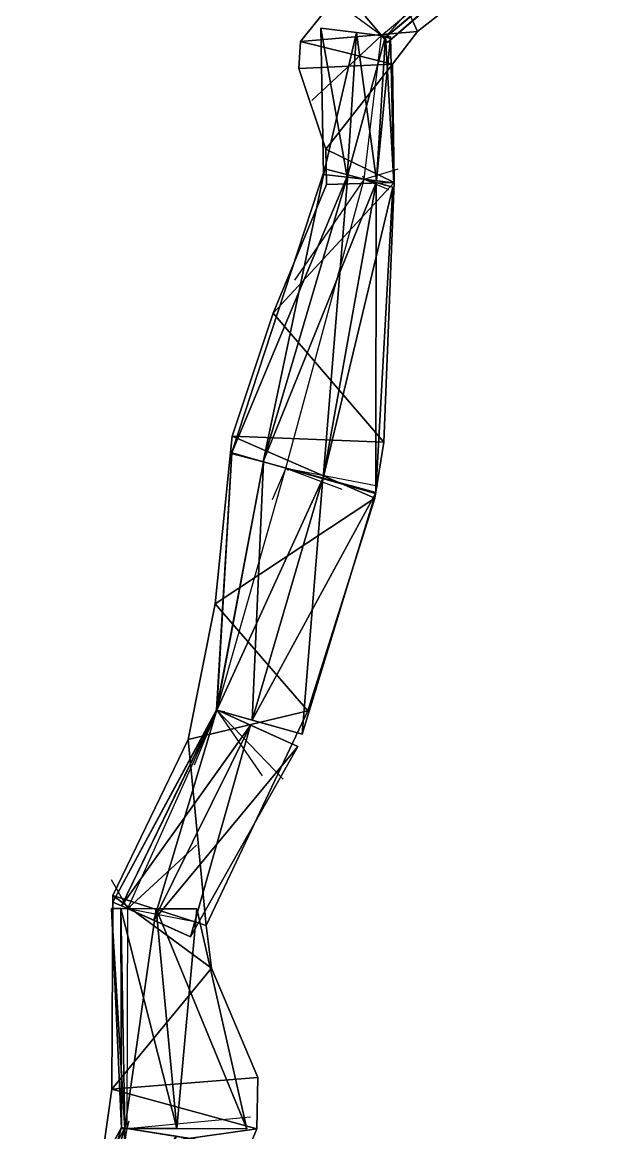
# Model space of a CAD drawing. Extents: x 271818 to 271947, y 5067178 to 5068401.
# Drawn here: x 271887.12 to 271900.96, y 5068218.93 to 5068244.87 of the extents above; entities that cross this region are included whole.
import ezdxf

# ---------------------------------------------------------------- set-up
doc = ezdxf.new("R2010")
doc.units = 0
doc.layers.add('CENTERLINE', color=4, linetype='CONTINUOUS')
doc.layers.add('WALLS', color=7, linetype='CONTINUOUS')

msp = doc.modelspace()

# ---------------------------------------------------------------- linework, layer by layer
at = {"layer": 'CENTERLINE'}
for p, q in [((271895.515, 5068244.555, 983.382), (271900.875, 5068249.057, 984.13)), ((271895.105, 5068241.198, 983.146), (271895.515, 5068244.555, 983.382)), ((271893.276, 5068234.454, 982.731), (271895.105, 5068241.198, 983.146)), ((271891.669, 5068228.801, 982.34), (271893.276, 5068234.454, 982.731)), ((271889.587, 5068224.163, 981.297), (271891.669, 5068228.801, 982.34)), ((271889.572, 5068219.028, 980.539), (271889.587, 5068224.163, 981.297)), ((271888.852, 5068214.518, 980.387), (271889.572, 5068219.028, 980.539))]:
    msp.add_line(p, q, dxfattribs=at)
at = {"layer": 'SPLAY_SHOTS'}
for p, q in [((271895.515, 5068244.555, 983.382), (271894.822, 5068245.062, 983.52)), ((271895.515, 5068244.555, 983.382), (271893.888, 5068243.036, 983.511)), ((271895.515, 5068244.555, 983.382), (271895.442, 5068244.592, 978.683)), ((271895.515, 5068244.555, 983.382), (271895.595, 5068244.634, 984.315)), ((271895.515, 5068244.555, 983.382), (271895.718, 5068244.485, 982.202)), ((271895.105, 5068241.198, 983.146), (271895.898, 5068241.447, 974.666)), ((271895.105, 5068241.198, 983.146), (271893.481, 5068238.841, 983.361)), ((271895.105, 5068241.198, 983.146), (271895.073, 5068241.272, 983.841)), ((271895.105, 5068241.198, 983.146), (271895.678, 5068240.958, 983.25)), ((271893.276, 5068234.454, 982.731), (271892.017, 5068234.812, 983.018)), ((271893.276, 5068234.454, 982.731), (271892.963, 5068233.708, 985.515)), ((271893.276, 5068234.454, 982.731), (271894.589, 5068233.964, 973.678)), ((271893.276, 5068234.454, 982.731), (271893.34, 5068234.402, 983.526)), ((271893.276, 5068234.454, 982.731), (271895.424, 5068234.038, 982.838)), ((271891.669, 5068228.801, 982.34), (271891.14, 5068227.515, 982.108)), ((271891.669, 5068228.801, 982.34), (271891.651, 5068228.793, 982.529)), ((271891.669, 5068228.801, 982.34), (271891.854, 5068228.764, 983.899)), ((271891.669, 5068228.801, 982.34), (271892.725, 5068227.266, 974.756)), ((271891.669, 5068228.801, 982.34), (271893.214, 5068227.186, 982.192)), ((271889.587, 5068224.163, 981.297), (271891.191, 5068225.649, 981.427)), ((271889.587, 5068224.163, 981.297), (271889.209, 5068224.833, 973.585)), ((271889.587, 5068224.163, 981.297), (271889.584, 5068224.106, 982.305)), ((271889.587, 5068224.163, 981.297), (271891.146, 5068223.863, 981.503)), ((271889.572, 5068219.028, 980.539), (271889.578, 5068219.901, 980.759)), ((271889.572, 5068219.028, 980.539), (271892.454, 5068219.297, 981.435)), ((271889.572, 5068219.028, 980.539), (271889.62, 5068219.208, 976.092)), ((271889.572, 5068219.028, 980.539), (271889.553, 5068219.021, 980.41)), ((271889.572, 5068219.028, 980.539), (271889.654, 5068219.01, 981.405))]:
    msp.add_line(p, q, dxfattribs=at)
at = {"layer": 'WALLS'}
for points in [[(271895.134, 5068245.008, 978.682), (271900.268, 5068249.78, 975.78), (271895.571, 5068244.488, 978.682)], [(271895.571, 5068244.488, 978.682), (271900.268, 5068249.78, 975.78), (271900.91, 5068249.016, 975.78)], [(271895.571, 5068244.488, 984.322), (271900.91, 5068249.016, 986.12), (271895.134, 5068245.008, 984.322)], [(271895.571, 5068244.488, 978.682), (271900.91, 5068249.016, 975.78), (271895.65, 5068244.394, 981.435)], [(271895.571, 5068244.488, 984.322), (271900.959, 5068248.958, 984.955), (271900.91, 5068249.016, 986.12)], [(271895.65, 5068244.394, 983.772), (271900.959, 5068248.958, 984.955), (271895.571, 5068244.488, 984.322)], [(271895.65, 5068244.394, 981.435), (271900.91, 5068249.016, 975.78), (271900.959, 5068248.958, 980.672)], [(271895.65, 5068244.394, 981.435), (271900.959, 5068248.958, 980.672), (271895.65, 5068244.394, 983.772)], [(271895.65, 5068244.394, 983.772), (271900.959, 5068248.958, 980.672), (271900.959, 5068248.958, 984.955)], [(271895.432, 5068246.682, 977.535), (271896.356, 5068244.65, 978.065), (271900.252, 5068247.721, 974.735)], [(271900.252, 5068247.721, 985.85), (271896.356, 5068244.65, 984.334), (271895.432, 5068246.682, 984.477)], [(271896.356, 5068244.65, 984.334), (271896.356, 5068244.65, 978.065), (271900.252, 5068247.721, 985.85)], [(271900.252, 5068247.721, 985.85), (271896.356, 5068244.65, 978.065), (271900.252, 5068247.721, 974.735)], [(271895.432, 5068246.682, 984.477), (271895.432, 5068246.682, 977.535), (271893.618, 5068244.415, 984.298)], [(271893.618, 5068244.415, 984.298), (271895.432, 5068246.682, 977.535), (271893.618, 5068244.415, 977.293)], [(271896.356, 5068244.65, 978.065), (271895.432, 5068246.682, 977.535), (271893.618, 5068244.415, 977.293)], [(271893.618, 5068244.415, 984.298), (271895.432, 5068246.682, 984.477), (271896.356, 5068244.65, 984.334)], [(271895.134, 5068245.008, 978.682), (271895.571, 5068244.488, 978.682), (271895.65, 5068244.394, 981.435)], [(271895.134, 5068245.008, 978.682), (271895.65, 5068244.394, 981.435), (271895.65, 5068244.394, 983.772)], [(271895.134, 5068245.008, 978.682), (271895.65, 5068244.394, 983.772), (271895.571, 5068244.488, 984.322)], [(271895.134, 5068245.008, 978.682), (271895.571, 5068244.488, 984.322), (271895.134, 5068245.008, 984.322)], [(271896.356, 5068244.65, 978.065), (271893.618, 5068244.415, 977.293), (271895.772, 5068243.886, 978.062)], [(271895.772, 5068243.886, 984.311), (271893.618, 5068244.415, 984.298), (271896.356, 5068244.65, 984.334)], [(271894.162, 5068241.313, 983.432), (271894.927, 5068244.627, 984.322), (271894.096, 5068244.728, 983.772)], [(271894.162, 5068241.313, 983.432), (271894.096, 5068244.728, 983.772), (271894.162, 5068241.313, 979.633)], [(271894.162, 5068241.313, 979.633), (271894.096, 5068244.728, 983.772), (271894.096, 5068244.728, 981.435)], [(271894.162, 5068241.313, 979.633), (271894.096, 5068244.728, 981.435), (271894.714, 5068241.246, 974.666)], [(271894.714, 5068241.246, 974.666), (271894.096, 5068244.728, 981.435), (271894.927, 5068244.627, 978.682)], [(271894.927, 5068244.627, 978.682), (271894.096, 5068244.728, 983.772), (271894.927, 5068244.627, 984.322)], [(271894.927, 5068244.627, 978.682), (271894.096, 5068244.728, 981.435), (271894.096, 5068244.728, 983.772)], [(271894.714, 5068241.246, 983.836), (271894.927, 5068244.627, 984.322), (271894.162, 5068241.313, 983.432)], [(271894.714, 5068241.246, 974.666), (271894.927, 5068244.627, 978.682), (271895.393, 5068241.163, 974.666)], [(271894.714, 5068241.246, 983.836), (271895.602, 5068244.544, 984.322), (271894.927, 5068244.627, 984.322)], [(271895.393, 5068241.163, 983.836), (271895.602, 5068244.544, 984.322), (271894.714, 5068241.246, 983.836)], [(271895.393, 5068241.163, 974.666), (271894.927, 5068244.627, 978.682), (271895.602, 5068244.544, 978.682)], [(271894.927, 5068244.627, 978.682), (271895.724, 5068244.529, 981.435), (271895.602, 5068244.544, 978.682)], [(271894.927, 5068244.627, 978.682), (271895.724, 5068244.529, 983.772), (271895.724, 5068244.529, 981.435)], [(271894.927, 5068244.627, 978.682), (271895.602, 5068244.544, 984.322), (271895.724, 5068244.529, 983.772)], [(271894.927, 5068244.627, 978.682), (271894.927, 5068244.627, 984.322), (271895.602, 5068244.544, 984.322)], [(271895.393, 5068241.163, 974.666), (271895.602, 5068244.544, 978.682), (271895.8, 5068241.113, 979.633)], [(271895.393, 5068241.163, 983.836), (271895.724, 5068244.529, 983.772), (271895.602, 5068244.544, 984.322)], [(271895.8, 5068241.113, 983.432), (271895.724, 5068244.529, 983.772), (271895.393, 5068241.163, 983.836)], [(271895.8, 5068241.113, 979.633), (271895.602, 5068244.544, 978.682), (271895.724, 5068244.529, 981.435)], [(271895.8, 5068241.113, 979.633), (271895.724, 5068244.529, 981.435), (271895.8, 5068241.113, 983.432)], [(271895.8, 5068241.113, 983.432), (271895.724, 5068244.529, 981.435), (271895.724, 5068244.529, 983.772)], [(271895.772, 5068243.886, 984.311), (271895.772, 5068243.886, 978.062), (271896.356, 5068244.65, 984.334)], [(271896.356, 5068244.65, 984.334), (271895.772, 5068243.886, 978.062), (271896.356, 5068244.65, 978.065)], [(271893.618, 5068244.415, 984.298), (271893.618, 5068244.415, 977.293), (271893.579, 5068243.787, 984.252)], [(271893.579, 5068243.787, 984.252), (271893.618, 5068244.415, 977.293), (271893.579, 5068243.787, 976.963)], [(271893.618, 5068244.415, 977.293), (271893.579, 5068243.787, 976.963), (271895.772, 5068243.886, 978.062)], [(271895.772, 5068243.886, 984.311), (271893.579, 5068243.787, 984.252), (271893.618, 5068244.415, 984.298)], [(271893.579, 5068243.787, 976.963), (271894.214, 5068241.903, 974.721), (271895.772, 5068243.886, 978.062)], [(271895.772, 5068243.886, 984.311), (271894.214, 5068241.903, 983.949), (271893.579, 5068243.787, 984.252)], [(271893.579, 5068243.787, 984.252), (271893.579, 5068243.787, 976.963), (271894.214, 5068241.903, 983.949)], [(271894.214, 5068241.903, 983.949), (271893.579, 5068243.787, 976.963), (271894.214, 5068241.903, 974.721)], [(271895.772, 5068243.886, 978.062), (271894.214, 5068241.903, 974.721), (271895.812, 5068241.124, 972.757)], [(271895.812, 5068241.124, 983.881), (271894.214, 5068241.903, 983.949), (271895.772, 5068243.886, 984.311)], [(271895.812, 5068241.124, 983.881), (271895.812, 5068241.124, 972.757), (271895.772, 5068243.886, 984.311)], [(271895.772, 5068243.886, 984.311), (271895.812, 5068241.124, 972.757), (271895.772, 5068243.886, 978.062)], [(271894.214, 5068241.903, 983.949), (271894.214, 5068241.903, 974.721), (271894.228, 5068241.078, 983.898)], [(271894.228, 5068241.078, 983.898), (271894.214, 5068241.903, 974.721), (271894.228, 5068241.078, 974.466)], [(271894.214, 5068241.903, 974.721), (271894.228, 5068241.078, 974.466), (271895.812, 5068241.124, 972.757)], [(271895.812, 5068241.124, 983.881), (271894.228, 5068241.078, 983.898), (271894.214, 5068241.903, 983.949)], [(271892.012, 5068234.797, 983.886), (271894.725, 5068241.301, 983.836), (271894.188, 5068241.447, 983.432)], [(271892.012, 5068234.797, 983.886), (271894.188, 5068241.447, 983.432), (271892.012, 5068234.797, 978.978)], [(271892.012, 5068234.797, 978.978), (271894.188, 5068241.447, 983.432), (271894.188, 5068241.447, 979.633)], [(271892.012, 5068234.797, 978.978), (271894.188, 5068241.447, 979.633), (271892.753, 5068234.596, 973.671)], [(271892.753, 5068234.596, 973.671), (271894.188, 5068241.447, 979.633), (271894.725, 5068241.301, 974.666)], [(271894.725, 5068241.301, 974.666), (271894.188, 5068241.447, 983.432), (271894.725, 5068241.301, 983.836)], [(271894.725, 5068241.301, 974.666), (271894.188, 5068241.447, 979.633), (271894.188, 5068241.447, 983.432)], [(271892.753, 5068234.596, 985.521), (271894.725, 5068241.301, 983.836), (271892.012, 5068234.797, 983.886)], [(271892.753, 5068234.596, 973.671), (271894.725, 5068241.301, 974.666), (271894.148, 5068234.218, 973.671)], [(271892.753, 5068234.596, 985.521), (271895.385, 5068241.122, 983.836), (271894.725, 5068241.301, 983.836)], [(271894.148, 5068234.218, 973.671), (271894.725, 5068241.301, 974.666), (271895.385, 5068241.122, 974.666)], [(271894.714, 5068241.246, 974.666), (271894.714, 5068241.246, 983.836), (271894.162, 5068241.313, 983.432)], [(271894.714, 5068241.246, 974.666), (271894.162, 5068241.313, 983.432), (271894.162, 5068241.313, 979.633)], [(271894.714, 5068241.246, 974.666), (271895.393, 5068241.163, 974.666), (271895.8, 5068241.113, 979.633)], [(271894.714, 5068241.246, 974.666), (271895.8, 5068241.113, 979.633), (271895.8, 5068241.113, 983.432)], [(271894.714, 5068241.246, 974.666), (271895.8, 5068241.113, 983.432), (271895.393, 5068241.163, 983.836)], [(271894.714, 5068241.246, 974.666), (271895.393, 5068241.163, 983.836), (271894.714, 5068241.246, 983.836)], [(271894.725, 5068241.301, 974.666), (271895.78, 5068241.015, 979.633), (271895.385, 5068241.122, 974.666)], [(271894.725, 5068241.301, 974.666), (271895.78, 5068241.015, 983.432), (271895.78, 5068241.015, 979.633)], [(271894.725, 5068241.301, 974.666), (271895.385, 5068241.122, 983.836), (271895.78, 5068241.015, 983.432)], [(271894.725, 5068241.301, 974.666), (271894.725, 5068241.301, 983.836), (271895.385, 5068241.122, 983.836)], [(271894.148, 5068234.218, 985.521), (271895.385, 5068241.122, 983.836), (271892.753, 5068234.596, 985.521)], [(271895.812, 5068241.124, 972.757), (271892.981, 5068238.072, 974.664), (271895.565, 5068235.06, 973.482)], [(271895.565, 5068235.06, 984.924), (271892.981, 5068238.072, 984.473), (271895.812, 5068241.124, 983.881)], [(271895.812, 5068241.124, 972.757), (271894.228, 5068241.078, 974.466), (271892.981, 5068238.072, 974.664)], [(271892.981, 5068238.072, 984.473), (271894.228, 5068241.078, 983.898), (271895.812, 5068241.124, 983.881)], [(271894.228, 5068241.078, 983.898), (271894.228, 5068241.078, 974.466), (271892.981, 5068238.072, 984.473)], [(271892.981, 5068238.072, 984.473), (271894.228, 5068241.078, 974.466), (271892.981, 5068238.072, 974.664)], [(271894.148, 5068234.218, 973.671), (271895.385, 5068241.122, 974.666), (271895.38, 5068233.883, 978.978)], [(271894.148, 5068234.218, 985.521), (271895.78, 5068241.015, 983.432), (271895.385, 5068241.122, 983.836)], [(271895.38, 5068233.883, 983.886), (271895.78, 5068241.015, 983.432), (271894.148, 5068234.218, 985.521)], [(271895.38, 5068233.883, 978.978), (271895.385, 5068241.122, 974.666), (271895.78, 5068241.015, 979.633)], [(271895.38, 5068233.883, 978.978), (271895.78, 5068241.015, 979.633), (271895.38, 5068233.883, 983.886)], [(271895.38, 5068233.883, 983.886), (271895.78, 5068241.015, 979.633), (271895.78, 5068241.015, 983.432)], [(271895.565, 5068235.06, 984.924), (271895.565, 5068235.06, 973.482), (271895.812, 5068241.124, 983.881)], [(271895.812, 5068241.124, 983.881), (271895.565, 5068235.06, 973.482), (271895.812, 5068241.124, 972.757)], [(271892.981, 5068238.072, 984.473), (271892.981, 5068238.072, 974.664), (271892.029, 5068235.202, 985.223)], [(271892.029, 5068235.202, 985.223), (271892.981, 5068238.072, 974.664), (271892.029, 5068235.202, 973.941)], [(271892.981, 5068238.072, 974.664), (271892.029, 5068235.202, 973.941), (271895.565, 5068235.06, 973.482)], [(271895.565, 5068235.06, 984.924), (271892.029, 5068235.202, 985.223), (271892.981, 5068238.072, 984.473)], [(271892.029, 5068235.202, 985.223), (271892.029, 5068235.202, 973.941), (271891.63, 5068231.279, 984.108)], [(271891.63, 5068231.279, 984.108), (271892.029, 5068235.202, 973.941), (271891.63, 5068231.279, 974.403)], [(271892.029, 5068235.202, 973.941), (271891.63, 5068231.279, 974.403), (271895.355, 5068233.75, 973.435)], [(271895.355, 5068233.75, 984.955), (271891.63, 5068231.279, 984.108), (271892.029, 5068235.202, 985.223)], [(271892.029, 5068235.202, 973.941), (271895.355, 5068233.75, 973.435), (271895.565, 5068235.06, 973.482)], [(271895.565, 5068235.06, 984.924), (271895.355, 5068233.75, 984.955), (271892.029, 5068235.202, 985.223)], [(271895.355, 5068233.75, 984.955), (271895.355, 5068233.75, 973.435), (271895.565, 5068235.06, 984.924)], [(271895.565, 5068235.06, 984.924), (271895.355, 5068233.75, 973.435), (271895.565, 5068235.06, 973.482)], [(271891.659, 5068228.804, 982.986), (271892.754, 5068234.602, 985.521), (271892.016, 5068234.812, 983.886)], [(271891.659, 5068228.804, 982.986), (271892.016, 5068234.812, 983.886), (271891.659, 5068228.804, 979.201)], [(271891.659, 5068228.804, 979.201), (271892.016, 5068234.812, 983.886), (271892.016, 5068234.812, 978.978)], [(271891.659, 5068228.804, 979.201), (271892.016, 5068234.812, 978.978), (271891.665, 5068228.802, 974.76)], [(271891.665, 5068228.802, 974.76), (271892.016, 5068234.812, 978.978), (271892.754, 5068234.602, 973.671)], [(271892.753, 5068234.596, 973.671), (271892.753, 5068234.596, 985.521), (271892.012, 5068234.797, 983.886)], [(271892.753, 5068234.596, 973.671), (271892.012, 5068234.797, 983.886), (271892.012, 5068234.797, 978.978)], [(271892.754, 5068234.602, 973.671), (271892.016, 5068234.812, 983.886), (271892.754, 5068234.602, 985.521)], [(271892.754, 5068234.602, 973.671), (271892.016, 5068234.812, 978.978), (271892.016, 5068234.812, 983.886)], [(271891.665, 5068228.802, 983.9), (271892.754, 5068234.602, 985.521), (271891.659, 5068228.804, 982.986)], [(271891.665, 5068228.802, 974.76), (271892.754, 5068234.602, 973.671), (271892.494, 5068228.566, 974.76)], [(271891.665, 5068228.802, 983.9), (271894.145, 5068234.207, 985.521), (271892.754, 5068234.602, 985.521)], [(271892.494, 5068228.566, 974.76), (271892.754, 5068234.602, 973.671), (271894.145, 5068234.207, 973.671)], [(271892.753, 5068234.596, 973.671), (271894.148, 5068234.218, 973.671), (271895.38, 5068233.883, 978.978)], [(271892.753, 5068234.596, 973.671), (271895.38, 5068233.883, 978.978), (271895.38, 5068233.883, 983.886)], [(271892.753, 5068234.596, 973.671), (271895.38, 5068233.883, 983.886), (271894.148, 5068234.218, 985.521)], [(271892.753, 5068234.596, 973.671), (271894.148, 5068234.218, 985.521), (271892.753, 5068234.596, 985.521)], [(271892.754, 5068234.602, 973.671), (271895.373, 5068233.858, 978.978), (271894.145, 5068234.207, 973.671)], [(271892.754, 5068234.602, 973.671), (271895.373, 5068233.858, 983.886), (271895.373, 5068233.858, 978.978)], [(271892.754, 5068234.602, 973.671), (271894.145, 5068234.207, 985.521), (271895.373, 5068233.858, 983.886)], [(271892.754, 5068234.602, 973.671), (271892.754, 5068234.602, 985.521), (271894.145, 5068234.207, 985.521)], [(271892.494, 5068228.566, 983.9), (271894.145, 5068234.207, 985.521), (271891.665, 5068228.802, 983.9)], [(271892.494, 5068228.566, 974.76), (271894.145, 5068234.207, 973.671), (271893.66, 5068228.235, 979.201)], [(271892.494, 5068228.566, 983.9), (271895.373, 5068233.858, 983.886), (271894.145, 5068234.207, 985.521)], [(271893.66, 5068228.235, 979.201), (271894.145, 5068234.207, 973.671), (271895.373, 5068233.858, 978.978)], [(271891.63, 5068231.279, 974.403), (271893.796, 5068228.785, 974.013), (271895.355, 5068233.75, 973.435)], [(271895.355, 5068233.75, 984.955), (271893.796, 5068228.785, 983.772), (271891.63, 5068231.279, 984.108)], [(271893.66, 5068228.235, 982.986), (271895.373, 5068233.858, 983.886), (271892.494, 5068228.566, 983.9)], [(271893.66, 5068228.235, 979.201), (271895.373, 5068233.858, 978.978), (271893.66, 5068228.235, 982.986)], [(271893.66, 5068228.235, 982.986), (271895.373, 5068233.858, 978.978), (271895.373, 5068233.858, 983.886)], [(271893.796, 5068228.785, 983.772), (271893.796, 5068228.785, 974.013), (271895.355, 5068233.75, 984.955)], [(271895.355, 5068233.75, 984.955), (271893.796, 5068228.785, 974.013), (271895.355, 5068233.75, 973.435)], [(271891.63, 5068231.279, 984.108), (271891.63, 5068231.279, 974.403), (271890.998, 5068228.117, 983.802)], [(271890.998, 5068228.117, 983.802), (271891.63, 5068231.279, 974.403), (271890.998, 5068228.117, 974.466)], [(271891.63, 5068231.279, 974.403), (271890.998, 5068228.117, 974.466), (271893.796, 5068228.785, 974.013)], [(271893.796, 5068228.785, 983.772), (271890.998, 5068228.117, 983.802), (271891.63, 5068231.279, 984.108)], [(271889.241, 5068224.318, 981.711), (271891.665, 5068228.803, 983.9), (271891.66, 5068228.805, 982.986)], [(271889.241, 5068224.318, 981.711), (271891.66, 5068228.805, 982.986), (271889.241, 5068224.318, 978.103)], [(271889.241, 5068224.318, 978.103), (271891.66, 5068228.805, 982.986), (271891.66, 5068228.805, 979.201)], [(271889.241, 5068224.318, 978.103), (271891.66, 5068228.805, 979.201), (271889.444, 5068224.227, 973.587)], [(271889.444, 5068224.227, 982.297), (271891.665, 5068228.803, 983.9), (271889.241, 5068224.318, 981.711)], [(271889.444, 5068224.227, 973.587), (271891.66, 5068228.805, 979.201), (271891.665, 5068228.803, 974.76)], [(271889.444, 5068224.227, 973.587), (271891.665, 5068228.803, 974.76), (271890.196, 5068223.89, 973.587)], [(271889.444, 5068224.227, 982.297), (271892.451, 5068228.45, 983.9), (271891.665, 5068228.803, 983.9)], [(271890.196, 5068223.89, 973.587), (271891.665, 5068228.803, 974.76), (271892.451, 5068228.45, 974.76)], [(271890.998, 5068228.117, 974.466), (271891.42, 5068223.773, 973.873), (271893.796, 5068228.785, 974.013)], [(271893.796, 5068228.785, 983.772), (271891.42, 5068223.773, 982.425), (271890.998, 5068228.117, 983.802)], [(271891.42, 5068223.773, 982.425), (271891.42, 5068223.773, 973.873), (271893.796, 5068228.785, 983.772)], [(271893.796, 5068228.785, 983.772), (271891.42, 5068223.773, 973.873), (271893.796, 5068228.785, 974.013)], [(271891.665, 5068228.802, 974.76), (271891.665, 5068228.802, 983.9), (271891.659, 5068228.804, 982.986)], [(271891.665, 5068228.802, 974.76), (271891.659, 5068228.804, 982.986), (271891.659, 5068228.804, 979.201)], [(271891.665, 5068228.803, 974.76), (271891.66, 5068228.805, 982.986), (271891.665, 5068228.803, 983.9)], [(271891.665, 5068228.803, 974.76), (271891.66, 5068228.805, 979.201), (271891.66, 5068228.805, 982.986)], [(271891.665, 5068228.803, 974.76), (271893.558, 5068227.953, 979.201), (271892.451, 5068228.45, 974.76)], [(271891.665, 5068228.803, 974.76), (271893.558, 5068227.953, 982.986), (271893.558, 5068227.953, 979.201)], [(271891.665, 5068228.803, 974.76), (271892.451, 5068228.45, 983.9), (271893.558, 5068227.953, 982.986)], [(271891.665, 5068228.803, 974.76), (271891.665, 5068228.803, 983.9), (271892.451, 5068228.45, 983.9)], [(271891.665, 5068228.802, 974.76), (271892.494, 5068228.566, 974.76), (271893.66, 5068228.235, 979.201)], [(271891.665, 5068228.802, 974.76), (271893.66, 5068228.235, 979.201), (271893.66, 5068228.235, 982.986)], [(271891.665, 5068228.802, 974.76), (271893.66, 5068228.235, 982.986), (271892.494, 5068228.566, 983.9)], [(271891.665, 5068228.802, 974.76), (271892.494, 5068228.566, 983.9), (271891.665, 5068228.802, 983.9)], [(271890.196, 5068223.89, 982.297), (271892.451, 5068228.45, 983.9), (271889.444, 5068224.227, 982.297)], [(271890.196, 5068223.89, 973.587), (271892.451, 5068228.45, 974.76), (271891.056, 5068223.503, 978.103)], [(271890.196, 5068223.89, 982.297), (271893.558, 5068227.953, 982.986), (271892.451, 5068228.45, 983.9)], [(271891.056, 5068223.503, 978.103), (271892.451, 5068228.45, 974.76), (271893.558, 5068227.953, 979.201)], [(271890.998, 5068228.117, 983.802), (271890.998, 5068228.117, 974.466), (271889.238, 5068224.47, 982.309)], [(271889.238, 5068224.47, 982.309), (271890.998, 5068228.117, 974.466), (271889.238, 5068224.47, 970.43)], [(271890.998, 5068228.117, 974.466), (271889.238, 5068224.47, 970.43), (271891.42, 5068223.773, 973.873)], [(271891.42, 5068223.773, 982.425), (271889.238, 5068224.47, 982.309), (271890.998, 5068228.117, 983.802)], [(271891.056, 5068223.503, 981.711), (271893.558, 5068227.953, 982.986), (271890.196, 5068223.89, 982.297)], [(271891.056, 5068223.503, 978.103), (271893.558, 5068227.953, 979.201), (271891.056, 5068223.503, 981.711)], [(271891.056, 5068223.503, 981.711), (271893.558, 5068227.953, 979.201), (271893.558, 5068227.953, 982.986)], [(271889.238, 5068224.47, 982.309), (271889.238, 5068224.47, 970.43), (271889.214, 5068219.943, 981.53)], [(271889.214, 5068219.943, 981.53), (271889.238, 5068224.47, 970.43), (271889.214, 5068219.943, 975.774)], [(271891.546, 5068222.776, 973.982), (271889.238, 5068224.47, 970.43), (271889.214, 5068219.943, 975.774)], [(271889.214, 5068219.943, 981.53), (271889.238, 5068224.47, 982.309), (271891.546, 5068222.776, 982.324)], [(271891.42, 5068223.773, 973.873), (271889.238, 5068224.47, 970.43), (271891.546, 5068222.776, 973.982)], [(271891.546, 5068222.776, 982.324), (271889.238, 5068224.47, 982.309), (271891.42, 5068223.773, 982.425)], [(271889.444, 5068224.227, 973.587), (271889.444, 5068224.227, 982.297), (271889.241, 5068224.318, 981.711)], [(271889.444, 5068224.227, 973.587), (271889.241, 5068224.318, 981.711), (271889.241, 5068224.318, 978.103)], [(271889.442, 5068219.029, 980.907), (271889.43, 5068224.163, 982.297), (271889.207, 5068224.164, 981.711)], [(271889.442, 5068219.029, 980.907), (271889.207, 5068224.164, 981.711), (271889.442, 5068219.029, 978.695)], [(271889.442, 5068219.029, 978.695), (271889.207, 5068224.164, 981.711), (271889.207, 5068224.164, 978.103)], [(271889.442, 5068219.029, 978.695), (271889.207, 5068224.164, 978.103), (271889.518, 5068219.028, 976.089)], [(271889.518, 5068219.028, 976.089), (271889.207, 5068224.164, 978.103), (271889.43, 5068224.163, 973.587)], [(271889.43, 5068224.163, 973.587), (271889.207, 5068224.164, 981.711), (271889.43, 5068224.163, 982.297)], [(271889.43, 5068224.163, 973.587), (271889.207, 5068224.164, 978.103), (271889.207, 5068224.164, 981.711)], [(271889.518, 5068219.028, 976.089), (271889.43, 5068224.163, 973.587), (271890.732, 5068219.025, 976.089)], [(271890.732, 5068219.025, 976.089), (271889.43, 5068224.163, 973.587), (271890.254, 5068224.161, 973.587)], [(271889.518, 5068219.028, 981.429), (271890.254, 5068224.161, 982.297), (271889.43, 5068224.163, 982.297)], [(271889.518, 5068219.028, 981.429), (271889.43, 5068224.163, 982.297), (271889.442, 5068219.029, 980.907)], [(271889.43, 5068224.163, 973.587), (271891.197, 5068224.158, 978.103), (271890.254, 5068224.161, 973.587)], [(271889.43, 5068224.163, 973.587), (271891.197, 5068224.158, 981.711), (271891.197, 5068224.158, 978.103)], [(271889.43, 5068224.163, 973.587), (271890.254, 5068224.161, 982.297), (271891.197, 5068224.158, 981.711)], [(271889.43, 5068224.163, 973.587), (271889.43, 5068224.163, 982.297), (271890.254, 5068224.161, 982.297)], [(271889.444, 5068224.227, 973.587), (271890.196, 5068223.89, 973.587), (271891.056, 5068223.503, 978.103)], [(271889.444, 5068224.227, 973.587), (271891.056, 5068223.503, 978.103), (271891.056, 5068223.503, 981.711)], [(271889.444, 5068224.227, 973.587), (271891.056, 5068223.503, 981.711), (271890.196, 5068223.89, 982.297)], [(271889.444, 5068224.227, 973.587), (271890.196, 5068223.89, 982.297), (271889.444, 5068224.227, 982.297)], [(271890.732, 5068219.025, 981.429), (271890.254, 5068224.161, 982.297), (271889.518, 5068219.028, 981.429)], [(271890.732, 5068219.025, 976.089), (271890.254, 5068224.161, 973.587), (271892.372, 5068219.02, 978.695)], [(271892.372, 5068219.02, 978.695), (271890.254, 5068224.161, 973.587), (271891.197, 5068224.158, 978.103)], [(271890.732, 5068219.025, 981.429), (271891.197, 5068224.158, 981.711), (271890.254, 5068224.161, 982.297)], [(271892.372, 5068219.02, 980.907), (271891.197, 5068224.158, 981.711), (271890.732, 5068219.025, 981.429)], [(271892.372, 5068219.02, 978.695), (271891.197, 5068224.158, 978.103), (271892.372, 5068219.02, 980.907)], [(271892.372, 5068219.02, 980.907), (271891.197, 5068224.158, 978.103), (271891.197, 5068224.158, 981.711)], [(271891.546, 5068222.776, 982.324), (271891.546, 5068222.776, 973.982), (271891.42, 5068223.773, 982.425)], [(271891.42, 5068223.773, 982.425), (271891.546, 5068222.776, 973.982), (271891.42, 5068223.773, 973.873)], [(271891.546, 5068222.776, 973.982), (271889.214, 5068219.943, 975.774), (271892.624, 5068220.218, 974.961)], [(271892.624, 5068220.218, 981.961), (271889.214, 5068219.943, 981.53), (271891.546, 5068222.776, 982.324)], [(271892.624, 5068220.218, 981.961), (271892.624, 5068220.218, 974.961), (271891.546, 5068222.776, 982.324)], [(271891.546, 5068222.776, 982.324), (271892.624, 5068220.218, 974.961), (271891.546, 5068222.776, 973.982)], [(271889.214, 5068219.943, 975.774), (271892.602, 5068219.023, 975.321), (271892.624, 5068220.218, 974.961)], [(271892.624, 5068220.218, 981.961), (271892.602, 5068219.023, 981.955), (271889.214, 5068219.943, 981.53)], [(271892.602, 5068219.023, 981.955), (271892.602, 5068219.023, 975.321), (271892.624, 5068220.218, 981.961)], [(271892.624, 5068220.218, 981.961), (271892.602, 5068219.023, 975.321), (271892.624, 5068220.218, 974.961)], [(271889.214, 5068219.943, 981.53), (271889.214, 5068219.943, 975.774), (271889.013, 5068218.516, 981.477)], [(271889.013, 5068218.516, 981.477), (271889.214, 5068219.943, 975.774), (271889.013, 5068218.516, 975.758)], [(271892.602, 5068219.023, 975.321), (271889.214, 5068219.943, 975.774), (271889.013, 5068218.516, 975.758)], [(271889.013, 5068218.516, 981.477), (271889.214, 5068219.943, 981.53), (271892.602, 5068219.023, 981.955)], [(271887.124, 5068214.794, 980.971), (271889.519, 5068219.037, 981.429), (271889.444, 5068219.049, 980.907)], [(271887.124, 5068214.794, 980.971), (271889.444, 5068219.049, 980.907), (271887.124, 5068214.794, 979.331)], [(271887.124, 5068214.794, 979.331), (271889.444, 5068219.049, 980.907), (271889.444, 5068219.049, 978.695)], [(271887.124, 5068214.794, 979.331), (271889.444, 5068219.049, 978.695), (271888.136, 5068214.632, 977.837)], [(271888.136, 5068214.632, 981.797), (271889.519, 5068219.037, 981.429), (271887.124, 5068214.794, 980.971)], [(271888.136, 5068214.632, 977.837), (271889.444, 5068219.049, 978.695), (271889.519, 5068219.037, 976.089)], [(271888.136, 5068214.632, 977.837), (271889.519, 5068219.037, 976.089), (271889.367, 5068214.436, 977.837)], [(271888.136, 5068214.632, 981.797), (271890.717, 5068218.845, 981.429), (271889.519, 5068219.037, 981.429)], [(271892.602, 5068219.023, 975.321), (271889.013, 5068218.516, 975.758), (271891.912, 5068217.354, 975.269)], [(271891.912, 5068217.354, 981.709), (271889.013, 5068218.516, 981.477), (271892.602, 5068219.023, 981.955)], [(271889.367, 5068214.436, 977.837), (271889.519, 5068219.037, 976.089), (271890.717, 5068218.845, 976.089)], [(271889.518, 5068219.028, 976.089), (271889.518, 5068219.028, 981.429), (271889.442, 5068219.029, 980.907)], [(271889.518, 5068219.028, 976.089), (271889.442, 5068219.029, 980.907), (271889.442, 5068219.029, 978.695)], [(271889.519, 5068219.037, 976.089), (271889.444, 5068219.049, 980.907), (271889.519, 5068219.037, 981.429)], [(271889.519, 5068219.037, 976.089), (271889.444, 5068219.049, 978.695), (271889.444, 5068219.049, 980.907)], [(271889.518, 5068219.028, 976.089), (271890.732, 5068219.025, 976.089), (271892.372, 5068219.02, 978.695)], [(271889.518, 5068219.028, 976.089), (271892.372, 5068219.02, 978.695), (271892.372, 5068219.02, 980.907)], [(271889.518, 5068219.028, 976.089), (271892.372, 5068219.02, 980.907), (271890.732, 5068219.025, 981.429)], [(271889.518, 5068219.028, 976.089), (271890.732, 5068219.025, 981.429), (271889.518, 5068219.028, 981.429)], [(271889.519, 5068219.037, 976.089), (271892.337, 5068218.587, 978.695), (271890.717, 5068218.845, 976.089)], [(271889.519, 5068219.037, 976.089), (271892.337, 5068218.587, 980.907), (271892.337, 5068218.587, 978.695)], [(271889.519, 5068219.037, 976.089), (271890.717, 5068218.845, 981.429), (271892.337, 5068218.587, 980.907)], [(271889.519, 5068219.037, 976.089), (271889.519, 5068219.037, 981.429), (271890.717, 5068218.845, 981.429)], [(271891.912, 5068217.354, 981.709), (271891.912, 5068217.354, 975.269), (271892.602, 5068219.023, 981.955)], [(271892.602, 5068219.023, 981.955), (271891.912, 5068217.354, 975.269), (271892.602, 5068219.023, 975.321)]]:
    msp.add_3dface(points, dxfattribs=at)

doc.saveas('drawing.dxf')
